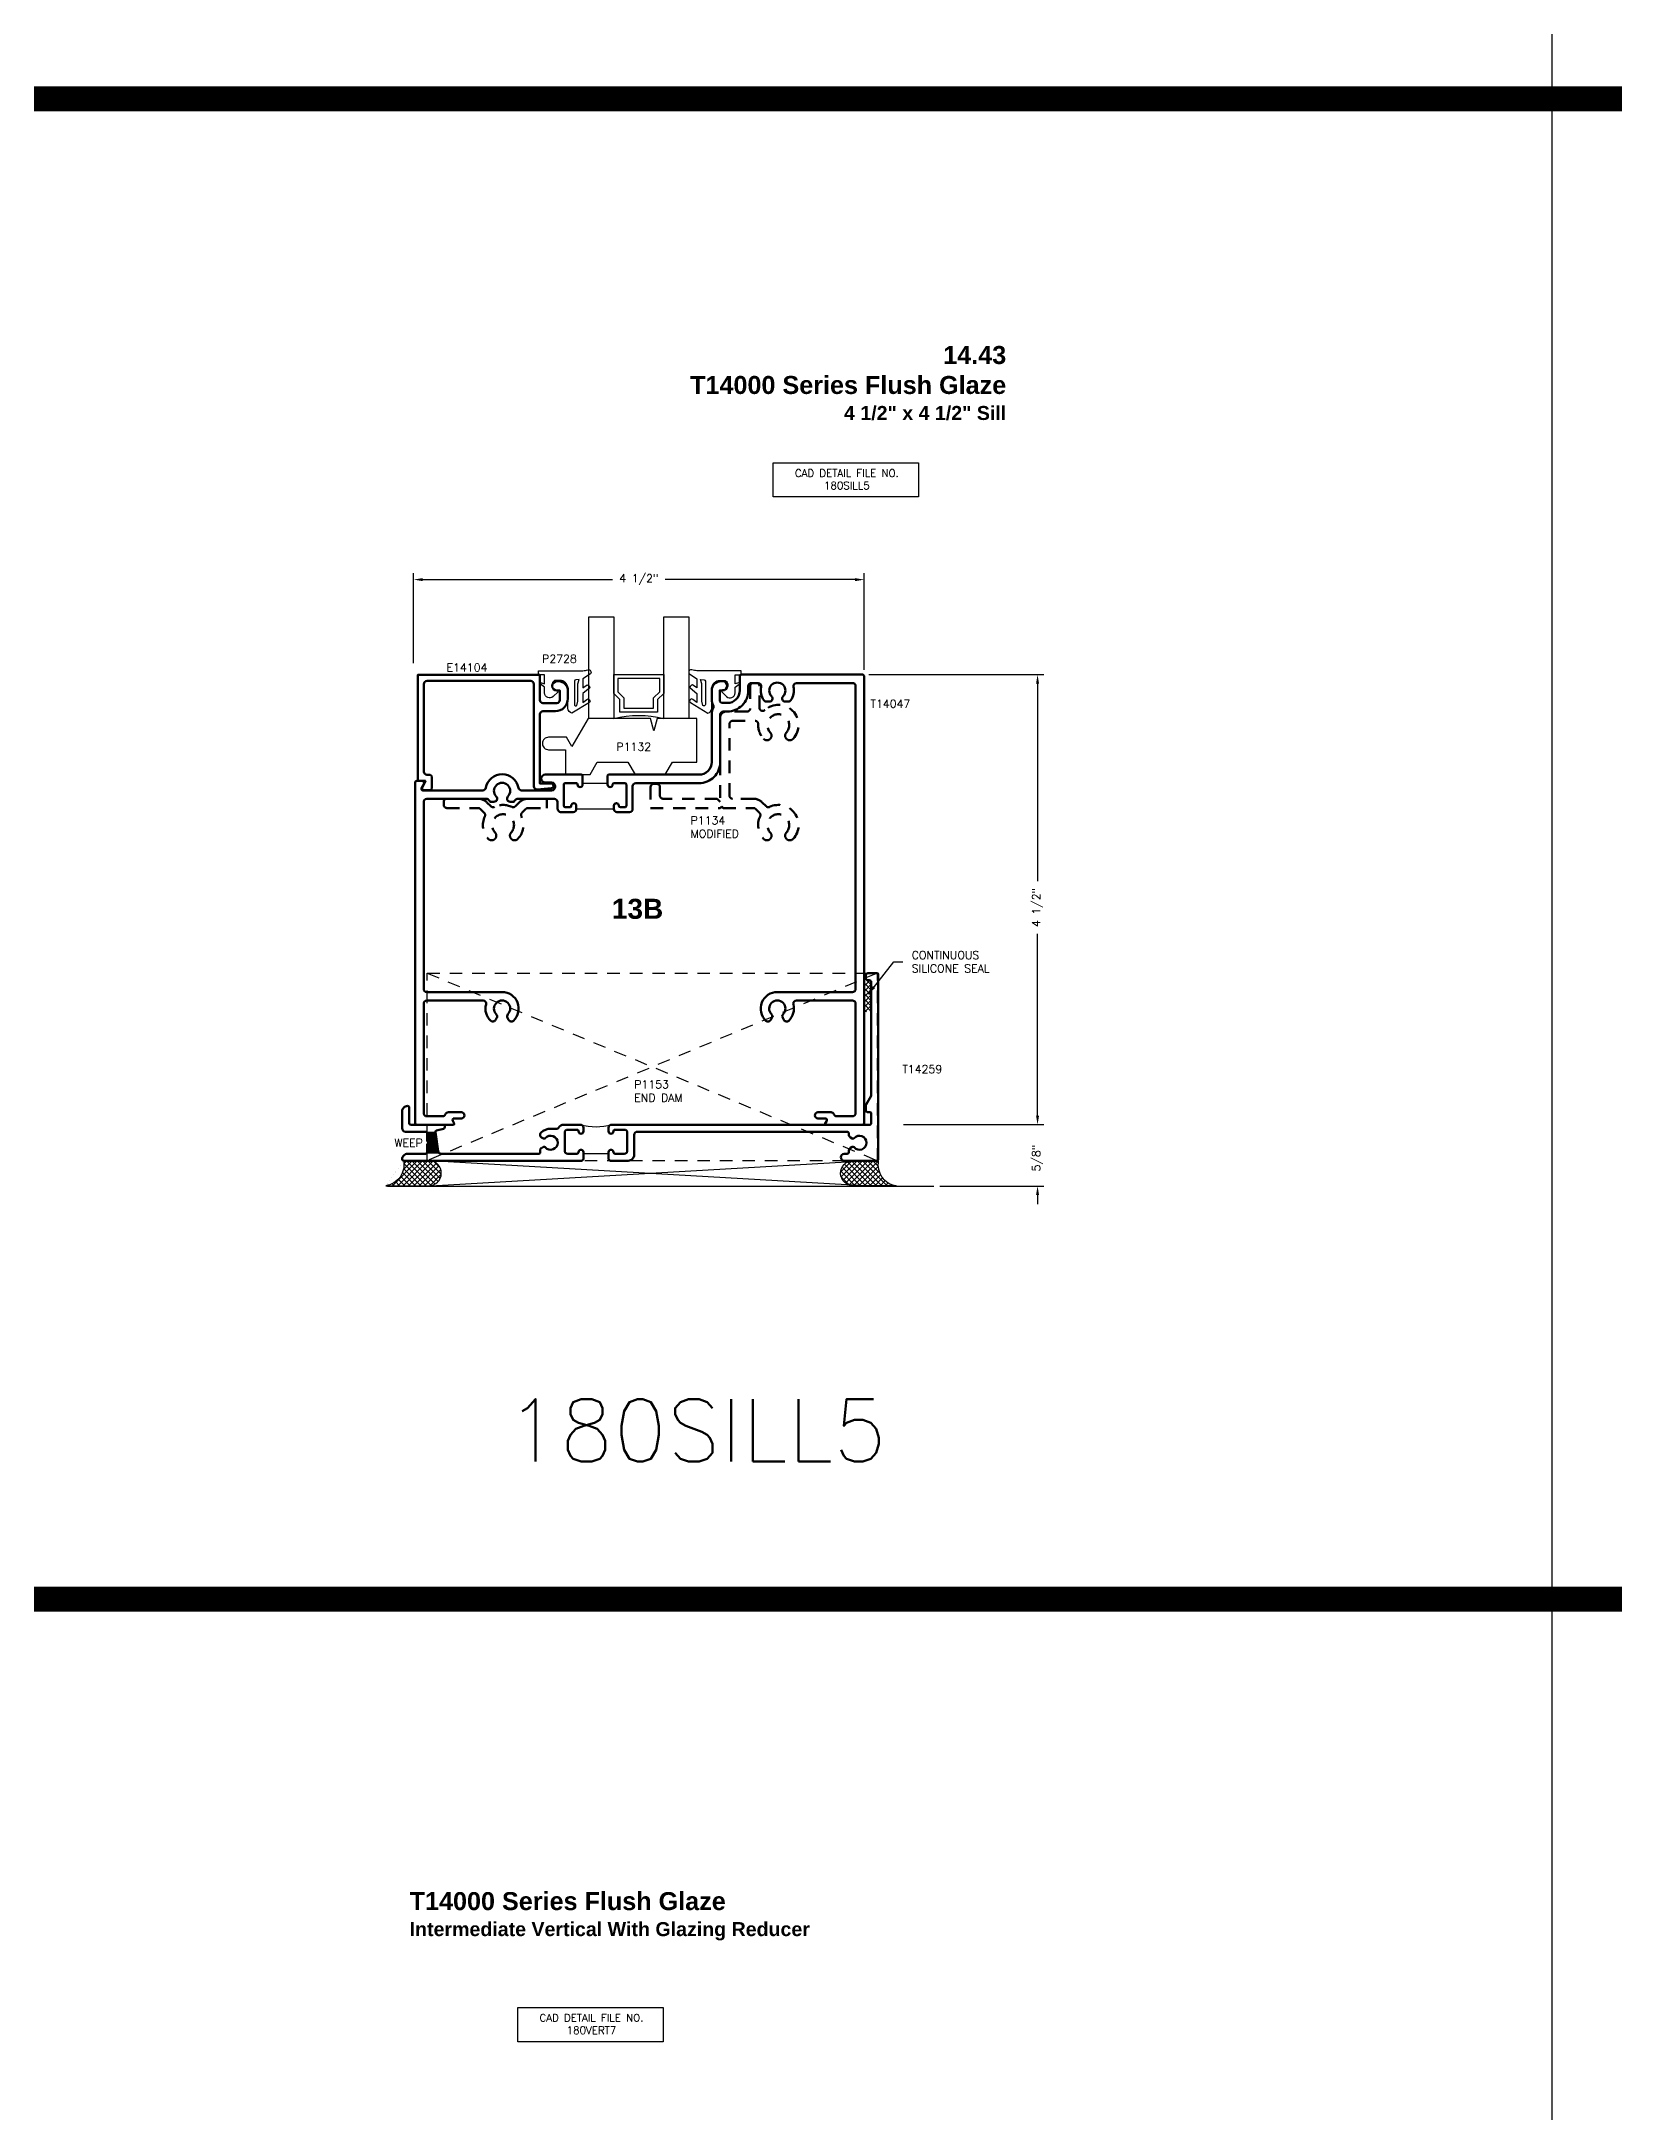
# Model space of a CAD drawing. Extents: x 0 to 139, y -15 to 75.
# Drawn here: x 15.97 to 31.69, y 9.75 to 30.45 of the extents above; entities that cross this region are included whole.
import ezdxf

# ---------------------------------------------------------------- set-up
doc = ezdxf.new("R2010")
doc.units = 0
doc.header["$MEASUREMENT"] = 0
doc.header["$PDMODE"] = 3
doc.linetypes.add('HIDDEN2', pattern=[0.1875, 0.125, -0.0625])
doc.layers.get('DEFPOINTS').update_dxf_attribs({"linetype": 'CONTINUOUS'})
for name, color, linetype in [('R-ANNO-DIMS', 3, 'CONTINUOUS'), ('R-ANNO-TEXT', 6, 'CONTINUOUS'), ('R-Det1', 4, 'CONTINUOUS'), ('R-Det2', 2, 'CONTINUOUS'), ('R-DET3', 5, 'CONTINUOUS'), ('R-OTLN', 1, 'CONTINUOUS'), ('R-PAT1', 5, 'CONTINUOUS'), ('TITLE', 7, 'CONTINUOUS')]:
    doc.layers.add(name, color=color, linetype=linetype)
doc.styles.get("Standard").update_dxf_attribs({"font": 'simplex'})
doc.dimstyles.new('1X', dxfattribs={"dimtxt": 0.08, "dimasz": 0.09, "dimexe": 0.0625, "dimexo": 0.0625, "dimgap": 0.062, "dimtad": 0, "dimdec": 5, "dimzin": 4, "dimdsep": 46, "dimlunit": 5, "dimtxsty": 'Standard', "dimcen": 0, "dimclrd": 256, "dimclre": 256, "dimclrt": 256, "dimadec": 0, "dimazin": 1, "dimtfac": 1, "dimtdec": 5, "dimtofl": 0, "dimtmove": 0, "dimatfit": 3, "dimfxl": 0, "dimfrac": 2, "dimtolj": 1, "dimtzin": 4, "dimarcsym": 0})

# ---------------------------------------------------------------- blocks, each defined once
blk = doc.blocks.new('*D125')
at = {"layer": 'DEFPOINTS', "color": 0}
for p in [(24.192, 25.071), (19.691, 24.173), (24.192, 24.106)]:
    blk.add_point(p, dxfattribs=at)
at = {"layer": 'R-ANNO-DIMS', "lineweight": -2}
for p, q in [((19.691, 24.236), (19.691, 25.134)), ((19.781, 25.071), (21.679, 25.071)), ((24.102, 25.071), (22.203, 25.071)), ((24.192, 24.169), (24.192, 25.134))]:
    blk.add_line(p, q, dxfattribs=at)
at = {"layer": 'R-ANNO-DIMS'}
for points in [[(19.781, 25.086), (19.781, 25.056), (19.691, 25.071)], [(24.102, 25.086), (24.102, 25.056), (24.192, 25.071)]]:
    blk.add_solid(points, dxfattribs=at)
at = {"layer": 'R-ANNO-DIMS', "insert": (21.941, 25.071), "char_height": 0.08, "attachment_point": 5}
blk.add_mtext('\\A1;4 1/2"', dxfattribs=at)
blk = doc.blocks.new('*D126')
at = {"layer": 'DEFPOINTS', "color": 0}
for p in [(24.177, 24.122), (25.925, 24.122), (24.521, 19.623)]:
    blk.add_point(p, dxfattribs=at)
at = {"layer": 'R-ANNO-DIMS', "lineweight": -2}
for p, q in [((24.239, 24.122), (25.988, 24.122)), ((25.925, 24.032), (25.925, 22.055)), ((25.925, 19.713), (25.925, 21.531)), ((24.584, 19.623), (25.988, 19.623))]:
    blk.add_line(p, q, dxfattribs=at)
at = {"layer": 'R-ANNO-DIMS'}
for points in [[(25.91, 24.032), (25.94, 24.032), (25.925, 24.122)], [(25.91, 19.713), (25.94, 19.713), (25.925, 19.623)]]:
    blk.add_solid(points, dxfattribs=at)
at = {"layer": 'R-ANNO-DIMS', "insert": (25.925, 21.793), "char_height": 0.08, "attachment_point": 5, "rotation": 90}
blk.add_mtext('\\A1;4 1/2"', dxfattribs=at)
blk = doc.blocks.new('*D127')
at = {"layer": 'DEFPOINTS', "color": 0}
for p in [(24.521, 19.623), (25.925, 19.623), (24.887, 19.008)]:
    blk.add_point(p, dxfattribs=at)
at = {"layer": 'R-ANNO-DIMS', "lineweight": -2}
for p, q in [((25.925, 19.713), (25.925, 19.803)), ((24.584, 19.623), (25.988, 19.623)), ((24.95, 19.008), (25.988, 19.008)), ((25.925, 18.918), (25.925, 18.828))]:
    blk.add_line(p, q, dxfattribs=at)
at = {"layer": 'R-ANNO-DIMS'}
for points in [[(25.91, 19.713), (25.94, 19.713), (25.925, 19.623)], [(25.91, 18.918), (25.94, 18.918), (25.925, 19.008)]]:
    blk.add_solid(points, dxfattribs=at)
at = {"layer": 'R-ANNO-DIMS', "insert": (25.925, 19.288), "char_height": 0.08, "attachment_point": 5, "rotation": 90}
blk.add_mtext('\\A1;5/8"', dxfattribs=at)
blk = doc.blocks.new('P2728 gasket')
at = {"layer": 'R-Det2'}
blk.add_lwpolyline([(86.461, 33.362), (86.567, 33.537, 0.301952), (86.52, 33.577), (86.32, 33.577, -0.414214), (86.24, 33.657), (86.24, 33.695, -0.388879), (86.276, 33.735), (86.292, 33.736, -0.440011), (86.336, 33.696), (86.336, 33.682, 0.668179), (86.353, 33.675), (86.401, 33.724, 0.668179), (86.366, 33.809), (86.307, 33.809), (86.279, 33.849, 0.836323), (86.264, 33.842), (86.273, 33.809), (86.189, 33.809, -0.414214), (86.183, 33.815), (86.183, 33.865, 0.414214), (86.177, 33.871), (86.149, 33.871, 0.414214), (86.143, 33.865), (86.143, 33.427, -0.083245), (86.135, 33.378), (86.135, 33.378)], format="xyb", dxfattribs=at)
for points in [[(86.174, 33.352), (86.223, 33.426), (86.314, 33.426), (86.283, 33.384)], [(86.313, 33.359), (86.371, 33.426), (86.462, 33.426), (86.431, 33.388)]]:
    blk.add_lwpolyline(points, dxfattribs=at)
at = {"layer": 'R-Det2', "lineweight": 25}
blk.add_lwpolyline([(86.235, 33.499, -0.372312), (86.249, 33.512), (86.48, 33.512, -0.668179), (86.49, 33.486), (86.448, 33.478), (86.274, 33.478), (86.23, 33.465)], format="xyb", close=True, dxfattribs=at)
at = {"layer": 'R-Det2', "ltscale": 0.1}
for centre, radius, start, end in [((86.157, 33.369), 0.0237, 157.7655, 314.5007), ((86.313, 33.388), 0.0297, 188.4603, 270), ((86.446, 33.375), 0.0199, 139.7022, 319.7022)]:
    blk.add_arc(centre, radius, start, end, dxfattribs=at)
blk = doc.blocks.new('P1153')
at = {"layer": 'R-DET3', "linetype": 'HIDDEN2'}
for p, q in [((150.972, 34.469), (155.472, 32.594)), ((155.47, 34.469), (150.972, 32.594)), ((150.972, 32.594), (150.972, 34.469)), ((150.972, 34.468), (155.467, 34.468)), ((155.47, 32.595), (155.47, 34.47)), ((150.972, 32.594), (155.472, 32.594))]:
    blk.add_line(p, q, dxfattribs=at)

msp = doc.modelspace()

# ---------------------------------------------------------------- hatches: boundary and pattern name
at = {"layer": 'R-PAT1'}
h = msp.add_hatch(dxfattribs=at)
h.set_pattern_fill('ANSI37', color=256, scale=0.3, style=0)
h.set_pattern_definition([(45, (17.975896, 16.859855), (-0.0265165, 0.0265165), []), (135, (17.975896, 16.859855), (-0.0265165, -0.0265165), [])])
h.paths.add_polyline_path([(24.2635733, 21.0664988), (24.2236185, 21.0664988, -0.0007515564), (24.2235733, 21.0664988), (24.1917081, 21.0664988), (24.1917081, 20.7499442), (24.2635733, 20.7499442)])
h = msp.add_hatch(color=256, dxfattribs=at)
edge = h.paths.add_edge_path()
edge.add_line((19.8260451, 19.4638595), (19.8260451, 19.5364988))
edge.add_arc((19.8110451, 19.5364988), 0.015, 0.00000007, 61.04497582)
edge.add_arc((19.8187911, 19.5504988), 0.001, 90, 241.04497576, ccw=False)
edge.add_line((19.8187911, 19.5514988), (19.9067252, 19.5514988))
edge.add_arc((19.9067252, 19.5504988), 0.001, -0.87114697, 89.99999943, ccw=False)
edge.add_arc((19.9227234, 19.5502556), 0.015, 179.1288536, 188.70564744)
edge.add_line((19.9078962, 19.5479852), (19.9370168, 19.3578067))
edge.add_arc((19.9676596, 19.3624988), 0.031, 188.70564744, 249.63586525)
edge.add_arc((19.9565241, 19.3324988), 0.001, -89.99999994, 69.63586531, ccw=False)
edge.add_line((19.9565241, 19.3314988), (19.8187911, 19.3314988))
edge.add_arc((19.8187911, 19.3324988), 0.001, 118.95502424, 270, ccw=False)
edge.add_arc((19.8110451, 19.3464988), 0.015, 298.95502418, 359.99999993)
edge.add_line((19.8260451, 19.3464988), (19.8260451, 19.4191382))
edge.add_arc((19.8410451, 19.4191382), 0.015, 131.8103149, 180, ccw=False)
edge.add_arc((19.8210451, 19.4414988), 0.015, 311.8103149, 408.1896851)
edge.add_arc((19.8410451, 19.4638595), 0.015, 180, 228.1896851, ccw=False)
h = msp.add_hatch(dxfattribs=at)
h.set_pattern_fill('ANSI37', color=256, scale=0.3, style=0)
h.set_pattern_definition([(315, (17.977506, 25.19901), (-0.0265165, -0.0265165), []), (225, (17.977506, 25.19901), (-0.0265165, 0.0265165), [])])
edge = h.paths.add_edge_path()
edge.add_line((19.4130241, 19.0116357), (19.8416675, 19.0116357))
edge.add_arc((19.8416675, 19.1374114), 0.1257757, 270.0000074, 447.46272372)
edge.add_line((19.8472355, 19.2630638), (19.5910451, 19.2614988))
edge.add_arc((19.3805472, 19.2231238), 0.2139673, -81.2696477, 10.33190092, ccw=False)
h = msp.add_hatch(dxfattribs=at)
h.set_pattern_fill('ANSI37', color=256, scale=0.3, style=0)
h.set_pattern_definition([(315, (18.235035, 25.19901), (-0.0265165, -0.0265165), []), (225, (18.235035, 25.19901), (-0.0265165, 0.0265165), [])])
edge = h.paths.add_edge_path()
edge.add_line((24.5115942, 19.0116357), (24.0829509, 19.0116357))
edge.add_arc((24.0829509, 19.1374114), 0.1257757, 92.53727628, 269.9999926, ccw=False)
edge.add_line((24.0773829, 19.2630638), (24.3335733, 19.2614988))
edge.add_arc((24.5440711, 19.2231238), 0.2139673, 169.66809908, 261.2696477)

# ---------------------------------------------------------------- linework, layer by layer
at = {"layer": 'R-ANNO-TEXT'}
for points in [[(23.2830521, 26.2391782), (24.734532, 26.2391782), (24.734532, 25.8971154), (23.2830521, 25.8971154)], [(20.7312086, 10.796998), (22.1826885, 10.796998), (22.1826885, 10.4549352), (20.7312086, 10.4549352)]]:
    msp.add_lwpolyline(points, close=True, dxfattribs=at)
at = {"layer": 'R-Det1', "color": 5}
msp.add_line((19.4314137, 19.0082482), (24.8874137, 19.0082482), dxfattribs=at)
at = {"layer": 'R-Det1', "lineweight": 50}
for points in [[(21.107384, 23.7564988, 0.4144), (21.232384, 23.8814988), (21.232384, 23.9614988, 0.4139789032), (21.139384, 24.0544988), (21.122884, 24.0544988, 1), (21.122884, 23.9614988), (21.152384, 23.9614988), (21.152384, 23.8674988, -0.4129032258), (21.121384, 23.8364988), (20.982384, 23.8364988, -0.4129032258), (20.951384, 23.8674988), (20.951384, 24.1204988), (19.734284, 24.1204988), (19.734284, 23.0584988), (19.809284, 23.0584988), (19.776684, 22.9880988, 0.5484584395), (19.791284, 22.9654988), (19.844284, 22.9654988, 0.4133333333), (19.874284, 22.9954988), (19.874284, 23.0584988), (19.874284, 23.0894988, 0.4129032258), (19.843284, 23.1204988), (19.824284, 23.1204988, -0.4133333333), (19.794284, 23.1504988), (19.794284, 24.0274988, -0.4129032258), (19.825284, 24.0584988), (20.860384, 24.0584988, -0.4129032258), (20.891384, 24.0274988), (20.891384, 23.0042988, 0.4379270187), (20.924884, 22.9733988), (21.065184, 22.9845988, 0.963981017), (21.063284, 23.0344988), (20.951384, 23.0344988), (20.951384, 23.7254988, -0.4129032258), (20.982384, 23.7564988), (21.107384, 23.7564988)], [(21.6380778, 19.3314988), (21.6380778, 19.2764988), (21.6530778, 19.2614988), (21.8340778, 19.2614988, 0.4142135624), (21.8960778, 19.3234988), (21.8960778, 19.5204988, -0.4142135624), (21.9270778, 19.5514988), (24.0214196, 19.5514988, -0.4791776784), (24.0409523, 19.5272005, 0.3269025534), (24.0557278, 19.4936912), (24.0737491, 19.4832866, 0.3624762266), (24.0926887, 19.4865746, -2.7339006994), (24.0925, 19.3962429, 0.3636585422), (24.0735199, 19.3995788), (24.0554632, 19.3891537, 0.3260540704), (24.0406673, 19.3557373, -0.4782352127), (24.0211216, 19.3314988), (23.9935733, 19.3314988, 1), (23.9935733, 19.2614988), (24.3185733, 19.2614988, 0.4142135624), (24.3335733, 19.2764988), (24.3335733, 21.1214988, 0.4142135624), (24.3185733, 21.1364988), (24.2285733, 21.1364988, 0.4142135624), (24.2085733, 21.1164988), (24.2085733, 21.0861504, 0.4142135624), (24.2285733, 21.0661504), (24.2435733, 21.0661504, -0.4142135624), (24.2635733, 21.0461504), (24.2635733, 19.9191206, -0.1316524976), (24.2608938, 19.9091206), (24.2112528, 19.8231399, 0.1316524976), (24.2085733, 19.8131399), (24.2085733, 19.7634988, 0.4142135624), (24.2235733, 19.7484988), (24.2485733, 19.7484988, -0.4142135624), (24.2635733, 19.7334988), (24.2635733, 19.6364988, -0.4142135624), (24.2485733, 19.6214988), (21.6690778, 19.6214988, 0.4142135624), (21.6380778, 19.5904988), (21.6380778, 19.5564988, 0.4142135624), (21.6630778, 19.5314988, 0.4142135624), (21.6880778, 19.5564988, -0.4142135624), (21.7030778, 19.5714988), (21.7950778, 19.5714988, -0.4142135624), (21.8260778, 19.5404988), (21.8260778, 19.3624988, -0.4142135624), (21.7950778, 19.3314988), (21.7030778, 19.3314988, -0.4142135624), (21.6880778, 19.3464988, 0.4142135624), (21.6630778, 19.3714988, 0.4142135624), (21.6380778, 19.3464988)], [(21.3880778, 19.3314988), (21.3880778, 19.3464988, 0.4142135624), (21.3630778, 19.3714988, 0.4142135624), (21.3380778, 19.3464988, -0.4142135624), (21.3230778, 19.3314988), (21.2310778, 19.3314988, -0.4142135624), (21.2000778, 19.3624988), (21.2000778, 19.5404988, -0.4142135624), (21.2310778, 19.5714988), (21.3230778, 19.5714988, -0.4142135624), (21.3380778, 19.5564988, 0.4142135624), (21.3630778, 19.5314988, 0.4142135624), (21.3880778, 19.5564988), (21.3880778, 19.5904988, 0.4142135624), (21.3570778, 19.6214988), (21.1920778, 19.6214988, 0.2643693156), (21.1388036, 19.5912141, -0.2643693156), (21.1216183, 19.5814448), (21.0600778, 19.5814448, 0.1915114353), (20.9639458, 19.5432221, 0.5020398469), (20.9697322, 19.4938389), (20.9877534, 19.4834343, 0.3624762266), (21.006693, 19.4867224, -2.7339006994), (21.0065043, 19.3963906, 0.3636585422), (20.9875242, 19.3997265), (20.9674343, 19.3881276), (20.969514, 19.3894286, 0.3670284037), (20.955842, 19.3517222, -0.5226700084), (20.9417808, 19.3314988), (19.9676596, 19.3314988, -0.3703793277), (19.9370168, 19.3578067), (19.9078962, 19.5479852, -0.3873357555), (19.9190912, 19.5648092), (19.9883501, 19.582094, 0.88462431), (19.9835072, 19.6214988), (19.6610451, 19.6214988, -0.4142135624), (19.6460451, 19.6364988), (19.6460451, 19.7944988, 0.4142135624), (19.6310451, 19.8094988, 0.4142135624), (19.5760451, 19.7544988), (19.5760451, 19.5864988, 0.4142135624), (19.6110451, 19.5514988), (19.8110451, 19.5514988, -0.4142135624), (19.8260451, 19.5364988), (19.8260451, 19.4638595, 0.2134217653), (19.8310451, 19.4526792, -0.4306146857), (19.8316517, 19.4308922), (19.8304385, 19.429679, 0.1989123674), (19.8260451, 19.4190724), (19.8260451, 19.3464988, -0.4142135624), (19.8110451, 19.3314988), (19.6310451, 19.3314988, 0.4142135624), (19.5760451, 19.2764988), (19.5760451, 19.2764988, 0.4142135624), (19.5910451, 19.2614988), (21.3730778, 19.2614988), (21.3880778, 19.2764988)]]:
    msp.add_lwpolyline(points, format="xyb", close=True, dxfattribs=at)
at = {"layer": 'R-Det2'}
msp.add_lwpolyline([(21.6901456, 23.6834998), (21.4401456, 23.6834998), (21.4401456, 24.6975836), (21.6901456, 24.6975836), (21.6901456, 24.1214998), (22.1901456, 24.1214998), (22.1901456, 24.6975836), (22.4401456, 24.6975836), (22.4401456, 23.6834998), (22.1901456, 23.6834998), (22.1901456, 24.1214998), (22.1901456, 23.9334998), (22.1281456, 23.8714998), (22.1281456, 23.7464998), (21.7521456, 23.7464998), (21.7521456, 23.8714998), (21.6901456, 23.9334998), (21.6901456, 24.1214998), (21.6901456, 23.6834998, -0.1233101835), (22.1901456, 23.6834998, 0.8755579354)], format="xyb", dxfattribs=at)
msp.add_lwpolyline([(21.7301456, 24.0814998), (21.7301456, 23.9500684), (21.7921456, 23.8880684), (21.7921456, 23.7864998), (22.0881456, 23.7864998), (22.0881456, 23.8880684), (22.1501456, 23.9500684), (22.1501456, 24.0814998), (21.7301456, 24.0814998)], dxfattribs=at)
at = {"layer": 'R-Det2', "color": 2}
msp.add_lwpolyline([(21.831804, 23.2464989), (21.9039728, 23.1214988), (22.2036671, 23.1214988), (22.2758359, 23.2464989), (22.5217777, 23.2464989), (22.5217777, 23.6834998), (22.1254665, 23.6834998), (22.0919728, 23.5584998), (22.0584792, 23.6834998), (21.4343405, 23.6834998), (21.271672, 23.4017498), (21.2175454, 23.4954998), (21.0400511, 23.4954998, 0.4142135624), (20.9780511, 23.4334998), (20.9780511, 23.4324998, 0.4142135624), (21.0400511, 23.3704998), (21.2092777, 23.3704998), (21.2092777, 23.1214988), (21.4539728, 23.1214988), (21.5261416, 23.2464989)], format="xyb", close=True, dxfattribs=at)
at = {"layer": 'R-DET3'}
for p, q in [((19.8622064, 19.0114988), (24.1915733, 19.2614988)), ((24.1915733, 19.0114988), (19.8622064, 19.2614988))]:
    msp.add_line(p, q, dxfattribs=at)
at = {"layer": 'R-DET3', "linetype": 'HIDDEN2', "lineweight": 50}
for points in [[(22.8468917, 23.6283465, -0.4142135624), (22.8778917, 23.6593465), (23.1021798, 23.6593465, -0.4289597164), (23.1331409, 23.6267946, 0.2010444958), (23.1861968, 23.4799523, 0.0616447566), (23.1949027, 23.4725576, 0.4311315419), (23.2606953, 23.4881772, 0.3278181232), (23.2546535, 23.5429022, -2.2780811719), (23.4151218, 23.5429022, 0.3278181232), (23.40908, 23.4881772, 0.5062303828), (23.4835785, 23.4799523, 0.956981471), (23.1987761, 23.765939, -0.6516590583), (23.1468877, 23.7888448), (23.1468877, 24.0056821, 0.4142135624), (23.1158877, 24.0366821), (23.0848877, 24.0366821, 0.4142135624), (23.0538877, 24.0056821), (23.0538877, 23.7833465, -0.4142135624), (23.0228877, 23.7523465), (22.8158917, 23.7523465, 0.4142135624), (22.7538917, 23.6903465), (22.7538917, 22.8506443), (22.7238528, 22.8806831), (22.1827777, 22.8806831, -0.4142135624), (22.1517777, 22.9116831), (22.1517777, 22.9976831, 0.4142135624), (22.1207777, 23.0286831), (22.0897777, 23.0286831, 0.4142135624), (22.0587777, 22.9976831), (22.0587777, 22.7876831), (22.7538633, 22.7876831), (22.7688633, 22.8026831), (22.7838633, 22.7876831), (23.0852851, 22.7876831, -0.1989123674), (23.1072054, 22.7786034), (23.1466322, 22.7391766, -0.3180460654), (23.1526752, 22.7038752, 0.3065542285), (23.1861968, 22.4799523, 0.5062303828), (23.2606953, 22.4881772, 0.3278181232), (23.2546535, 22.5429022, -2.2780811719), (23.4151218, 22.5429022, 0.3278181232), (23.40908, 22.4881772, 0.5062303828), (23.4835785, 22.4799523, 0.8256018173), (23.2476946, 22.7988945, -0.3180460654), (23.2123932, 22.8049375), (23.1729663, 22.8443643, 0.1989123674), (23.0852851, 22.8806831), (22.8778917, 22.8806831, -0.4142135624), (22.8468917, 22.9116831)], [(19.9918877, 22.8496931), (19.9918877, 22.8186931, 0.4142135624), (20.0228877, 22.7876931), (20.3352751, 22.7876931, -0.1989123674), (20.3571954, 22.7786134), (20.3966322, 22.7391766, -0.3180460654), (20.4026752, 22.7038752, 0.3065542285), (20.4361968, 22.4799523, 0.5062303828), (20.5106953, 22.4881772, 0.3278181232), (20.5046535, 22.5429022, -2.2780811719), (20.6651218, 22.5429022, 0.3278181232), (20.65908, 22.4881772, 0.5062303828), (20.7335785, 22.4799523, 0.3065542285), (20.7671001, 22.7038752, -0.3180460654), (20.7731431, 22.7391766), (20.8125699, 22.7786034, -0.1989123674), (20.8344902, 22.7876831), (21.0232777, 22.7876831), (21.0232777, 22.8806831), (20.8349044, 22.8806831, 0.1989123674), (20.7465161, 22.8440714), (20.7073821, 22.8049375, -0.3180460654), (20.6720807, 22.7988945, 0.2269397181), (20.4976946, 22.7988945, -0.3180460654), (20.4623932, 22.8049375), (20.4232492, 22.8440814, 0.1989123674), (20.3348609, 22.8806931), (20.0228877, 22.8806931, 0.4142135624)]]:
    msp.add_lwpolyline(points, format="xyb", close=True, dxfattribs=at)
at = {"layer": 'R-OTLN', "lineweight": 50}
msp.add_lwpolyline([(23.2445135, 23.8516821, 0.6627717165), (23.2667599, 23.9042714, -2.3639656694), (23.3830147, 23.9042707, 0.6627855201), (23.4052616, 23.8516811), (23.4350745, 23.8516819, 0.2433300065), (23.4603757, 23.8647707, 0.2148331452), (23.4864988, 23.9986009, -0.4834428146), (23.5166792, 24.0366821), (24.0757081, 24.0366821, -0.4142135624), (24.1067081, 24.0056821), (24.1067081, 20.9794988, -0.4142135624), (24.0757081, 20.9484988), (23.3247089, 20.9484988, 0.6792926736), (23.2108869, 20.6616171, 0.4837689598), (23.2589803, 20.6686911), (23.2708197, 20.6891975, 0.3342992543), (23.2662954, 20.7262081, -2.3523684417), (23.3830209, 20.7262081, 0.3342992543), (23.3784966, 20.6891975), (23.3903223, 20.6687147, 0.483156024), (23.4383708, 20.6615986, 0.275533665), (23.4852311, 20.8245958, -0.491897661), (23.5152068, 20.8634988), (24.0757081, 20.8634988, -0.4142135624), (24.1067081, 20.8324988), (24.1067081, 19.7374988, -0.4142135624), (24.0757081, 19.7064988), (23.9196434, 19.7064988, -0.3106609705), (23.8906962, 19.7264056, 0.3086329541), (23.8617081, 19.7464988), (23.7307081, 19.7464988, 0.4161327233), (23.6997081, 19.7154988, 0.4193548387), (23.7307081, 19.6844988), (23.8050535, 19.6844988, -0.5770602118), (23.8180504, 19.6620102), (23.8024828, 19.6349921, 0.5770602118), (23.810281, 19.6214988), (24.1767081, 19.6214988, 0.4142135624), (24.1917081, 19.6364988), (24.1917081, 24.1064988, 0.4177964721), (24.1767093, 24.1216821), (22.9648937, 24.1216821, 0.4142135624), (22.9498937, 24.1066821), (22.9498937, 23.9626821, -0.4142135624), (22.8248937, 23.8376821), (22.7798927, 23.8376821, -0.4142135624), (22.7488927, 23.8686821), (22.7488927, 23.9626811), (22.7783937, 23.9626811, 1), (22.7783937, 24.0556811), (22.7618937, 24.0556821, 0.4177891482), (22.6688927, 23.9628005), (22.6688917, 23.8684015), (22.6688947, 23.8698826), (22.6688927, 23.8686821), (22.6688917, 23.8686821, 0.1316524976), (22.683093, 23.8156821, -0.2679491924), (22.683093, 23.7846821, 0.1316524976), (22.6688917, 23.7316821), (22.6688917, 23.2464988, -0.4142135624), (22.5438917, 23.1214988), (21.6390081, 23.1214988), (21.6290081, 23.1114988), (21.6290081, 23.0214988, 0.4120056355), (21.6540081, 22.9964988, 0.416), (21.6790081, 23.0214988, -0.4133333333), (21.6940081, 23.0364988), (21.8020081, 23.0364988, -0.4200158681), (21.8170081, 23.0214988), (21.8170081, 22.8114988, -0.4200158681), (21.8020081, 22.7964988), (21.7565081, 22.7964988, -0.4133333333), (21.7415081, 22.8114988, 0.4120056355), (21.7165081, 22.8364988, 0.408), (21.6915081, 22.8114988), (21.6915081, 22.7774988, 0.4161327233), (21.7225081, 22.7464988), (21.8480081, 22.7464988, 0.4193548387), (21.8790081, 22.7774988), (21.8790081, 23.0054988, -0.4129032258), (21.9100081, 23.0364988), (22.5438917, 23.0364988, 0.4142135624), (22.7538917, 23.2464988), (22.7538917, 23.7216821, -0.4142135624), (22.7848917, 23.7526821), (22.8248937, 23.7526821, 0.4142135624), (23.0348937, 23.9626821), (23.0348937, 24.0056821, -0.4142135624), (23.0658937, 24.0366821), (23.1330961, 24.0366821, -0.4834428146), (23.1632765, 23.9986009, 0.2148325553), (23.1893994, 23.864771, 0.2433374164), (23.2147015, 23.8516821)], format="xyb", close=True, dxfattribs=at)
msp.add_lwpolyline([(21.3790081, 23.0213469), (21.3790081, 23.1114988), (21.3690081, 23.1214988), (21.0060081, 23.1214988, 0.41), (20.9660081, 23.0814988, 0.4125022032), (21.0060081, 23.0414988), (21.0700081, 23.0414988, -0.4138916154), (21.1060081, 23.0054988), (21.1060081, 23.0004988, -0.4166666667), (21.0700081, 22.9644988), (20.7682319, 22.9644988, -0.3606485696), (20.7377682, 22.9897576, 0.8291413973), (20.4115481, 22.9897576, -0.3606485696), (20.3810844, 22.9644988), (19.7829081, 22.9644988, -0.5775639246), (19.7699081, 22.9869988), (19.7997081, 23.0384988), (19.7797081, 23.0584988), (19.7217081, 23.0584988, 0.4142135624), (19.7067081, 23.0434988), (19.7067081, 19.6364988, 0.4142135624), (19.7217081, 19.6214988), (20.0891139, 19.6214988, 0.5774571315), (20.0969067, 19.6350013), (20.0813106, 19.6619947, -0.5774571315), (20.0942985, 19.6844988), (20.1687081, 19.6844988, 0.4161327233), (20.1997081, 19.7154988, 0.4129032258), (20.1687081, 19.7464988), (20.0377081, 19.7464988, 0.3095209089), (20.0086201, 19.7264057, -0.310662632), (19.9796729, 19.7064988), (19.8227081, 19.7064988, -0.4142135624), (19.7917081, 19.7374988), (19.7917081, 20.8324988, -0.4142135624), (19.8227081, 20.8634988), (20.3841122, 20.8634988, -0.4912880058), (20.4141034, 20.8246547, 0.2740939518), (20.4608456, 20.6616303, 0.4842019389), (20.5089707, 20.6686744), (20.5208197, 20.6891975, 0.3342992543), (20.5162954, 20.7262081, -2.3523684417), (20.6330209, 20.7262081, 0.3342992543), (20.6284966, 20.6891975), (20.640336, 20.6686911, 0.4837689613), (20.6884294, 20.6616171, 0.679300043), (20.5746041, 20.9484988), (19.8227081, 20.9484988, -0.4142135624), (19.7917081, 20.9794988), (19.7917081, 22.8484988, -0.4142135624), (19.8227081, 22.8794988), (20.4176831, 22.8794988, -0.2441970582), (20.4430431, 22.8663277, 0.0329002581), (20.4562081, 22.8499988), (20.4937081, 22.8499988, 0.6594405986), (20.5163081, 22.9028988, -2.3476027397), (20.6331081, 22.9028988, 0.6626339668), (20.6557081, 22.8499988), (20.6931081, 22.8499988, 0.0352609401), (20.7063738, 22.8663134, -0.2443464095), (20.7317438, 22.8794988), (21.0980081, 22.8794988, -0.4142135624), (21.1290081, 22.8484988), (21.1290081, 22.7824988, 0.3840102182), (21.1600081, 22.7464988), (21.2855081, 22.7464988, 0.4193548387), (21.3165081, 22.7774988), (21.3165081, 22.8114988, 0.4120056355), (21.2915081, 22.8364988, 0.408), (21.2665081, 22.8114988, -0.4200158681), (21.2515081, 22.7964988), (21.2060081, 22.7964988, -0.4133333333), (21.1910081, 22.8114988), (21.1910081, 23.0214988, -0.4133333333), (21.2060081, 23.0364988), (21.3140081, 23.0364988, -0.4200158681), (21.3290081, 23.0214988, 0.4120056355), (21.3540081, 22.9964988, 0.416), (21.3790081, 23.0214988)], format="xyb", dxfattribs=at)
at = {"layer": 'R-PAT1'}
msp.add_lwpolyline([(21.3140081, 23.0364988, -0.4200158681), (21.3290081, 23.0214988, 0.4120056355), (21.3540081, 22.9964988, 0.416), (21.3790081, 23.0214988), (21.3790081, 23.0364988), (21.6290081, 23.0364988), (21.6290081, 23.0214988, 0.4120056355), (21.6540081, 22.9964988, 0.416), (21.6790081, 23.0214988, -0.4133333333), (21.6940081, 23.0364988), (21.8020081, 23.0364988, -0.4200158681), (21.8170081, 23.0214988), (21.8170081, 22.8114988, -0.4200158681), (21.8020081, 22.7964988), (21.7565081, 22.7964988, -0.4133333333), (21.7415081, 22.8114988, 0.4120056355), (21.7165081, 22.8364988, 0.408), (21.6915081, 22.8114988), (21.6915081, 22.7774988), (21.3165081, 22.7774988), (21.3165081, 22.8114988, 0.4120056355), (21.2915081, 22.8364988, 0.408), (21.2665081, 22.8114988, -0.4200158681), (21.2515081, 22.7964988), (21.2060081, 22.7964988, -0.4133333333), (21.1910081, 22.8114988), (21.1910081, 23.0214988, -0.4133333333), (21.2060081, 23.0364988)], format="xyb", close=True, dxfattribs=at)
for points in [[(21.6690778, 19.6214988), (21.6690778, 19.6214988, 0.4142135624), (21.6380778, 19.5904988), (21.6380778, 19.5564988, 1), (21.6880778, 19.5564988, -0.4142135624), (21.7030778, 19.5714988), (21.8110778, 19.5714988, -0.4142135624), (21.8260778, 19.5564988), (21.8260778, 19.3464988, -0.4142135624), (21.8110778, 19.3314988), (21.7030778, 19.3314988, -0.4142135624), (21.6880778, 19.3464988, 1), (21.6380778, 19.3464988), (21.6380778, 19.3314988), (21.3880778, 19.3314988), (21.3880778, 19.3464988, 1), (21.3380778, 19.3464988, -0.4142135624), (21.3230778, 19.3314988), (21.2150778, 19.3314988, -0.4142135624), (21.2000778, 19.3464988), (21.2000778, 19.5564988, -0.4142135624), (21.2150778, 19.5714988), (21.3230778, 19.5714988, -0.4142135624), (21.3380778, 19.5564988, 1), (21.3880778, 19.5564988), (21.3880778, 19.5904988, 0.4142135624), (21.3570778, 19.6214988), (21.3570778, 19.6214988), (21.3570778, 19.6214988, 0.1298789824), (21.6690774, 19.6214988)], [(19.4130241, 19.0116357), (19.8416675, 19.0116357, 0.9780995873), (19.8472355, 19.2630638), (19.5910451, 19.2614988, -0.4224245011), (19.4130241, 19.0116357, -1.1845073301)], [(24.5115942, 19.0116357), (24.0829509, 19.0116357, -0.9780995873), (24.0773829, 19.2630638), (24.3335733, 19.2614988, 0.4224245011), (24.5115942, 19.0116357, 1.1845073301)]]:
    msp.add_lwpolyline(points, format="xyb", dxfattribs=at)
at = {"layer": 'TITLE'}
msp.add_line((31.062889, 74.8789502), (31.062889, -0.1210498), dxfattribs=at)
at = {"layer": 'TITLE', "const_width": 0.25}
for points in [[(0.25, 29.8789502), (138.9080005, 29.8789502)], [(0.25, 14.8789502), (138.9080005, 14.8789502)]]:
    msp.add_lwpolyline(points, dxfattribs=at)

# ---------------------------------------------------------------- block references
at = {"layer": 'R-Det2', "xscale": -1, "rotation": 90}
msp.add_blockref('P2728 gasket', (54.8090495, 110.3038519), dxfattribs=at)
at = {"layer": 'R-Det2', "rotation": 270}
msp.add_blockref('P2728 gasket', (-10.9062816, 110.3038519), dxfattribs=at)
at = {"layer": 'R-OTLN'}
msp.add_blockref('P1153', (-131.1458302, -13.331514), dxfattribs=at)

# ---------------------------------------------------------------- texts
at = {"layer": 'R-ANNO-TEXT'}
for s, insert, char_height, width, attachment_point in [('CAD DETAIL FILE NO.\\P180SILL5', (24.0197343, 26.1735955), 0.075, 1.875, 2), ('{\\fArial|b1|i0|c0|p34;13B}', (22.1845775, 21.8803871, 6.2106922), 0.2, 7.44, 3), ('CAD DETAIL FILE NO.\\P180VERT7', (21.4678909, 10.7314153), 0.075, 1.875, 2)]:
    msp.add_mtext(s, dxfattribs=dict(at, insert=insert, char_height=char_height, width=width, attachment_point=attachment_point))
at = {"layer": 'R-ANNO-TEXT', "char_height": 0.08}
for s, insert, attachment_point in [('E14104', (20.4280222, 24.1923635), 6), ('\\A1;P2728', (21.3213506, 24.2801381), 6), ('\\A1;T14047', (24.6534265, 23.8309271), 6), ('P1132', (22.063468, 23.4003528), 6), ('P1134\\PMODIFIED', (22.4580869, 22.5976358), 4), ('\\A1;CONTINUOUS \\PSILICONE SEAL', (24.6674855, 21.2505023), 4), ('T14259', (24.9718702, 20.1770761), 6), ('\\A1;P1153\\PEND DAM', (21.8952544, 19.9583478), 4), ('\\A1;WEEP', (19.782674, 19.4403443), 6)]:
    msp.add_mtext(s, dxfattribs=dict(at, insert=insert, attachment_point=attachment_point))
at = {"layer": 'TITLE'}
msp.add_text('180SILL5', height=0.625, dxfattribs=at).set_placement((20.6151572, 16.2533469))
at = {"layer": 'TITLE', "char_height": 0.18, "width": 7.44}
for s, insert, attachment_point in [('{\\fArial|b1|i0|c0|p34;14.43\\PT14000 Series Flush Glaze\\P\\H0.7778x;4 1/2" x 4 1/2" Sill}', (25.6117636, 27.4069921, 6.2106922), 3), ('{\\fArial|b1|i0|c0|p34;\\PT14000 Series Flush Glaze\\P\\H0.7778x;Intermediate Vertical With Glazing Reducer}', (19.6511331, 12.2502617, 6.2106922), 1)]:
    msp.add_mtext(s, dxfattribs=dict(at, insert=insert, attachment_point=attachment_point))

# ---------------------------------------------------------------- dimensions: what is measured, and where the dimension line sits
at = {"layer": 'R-ANNO-DIMS'}
dim = msp.add_linear_dim(base=(24.1917081, 25.0710861), p1=(19.6912494, 24.1730548), p2=(24.1917081, 24.1064988), dimstyle='1X', override={"dimpost": '"'}, dxfattribs=at)
dim.commit()
dim.dimension.update_dxf_attribs({"geometry": '*D125', "text_midpoint": (21.9414788, 25.0710861), "dimtype": 160})
for base, p1, p2, picture, middle in [((25.9250123, 24.1216821), (24.5210491, 19.6228622), (24.1767093, 24.1216821), '*D126', (25.9250123, 21.7934009)), ((25.9250123, 19.6228622), (24.8874137, 19.0082482), (24.5210491, 19.6228622), '*D127', (25.9250123, 19.2883498))]:
    dim = msp.add_linear_dim(base=base, p1=p1, p2=p2, angle=90, dimstyle='1X', override={"dimpost": '"'}, dxfattribs=at)
    dim.commit()
    dim.dimension.update_dxf_attribs({"geometry": picture, "text_midpoint": middle, "dimtype": 160})

# ---------------------------------------------------------------- leaders
at = {"layer": 'R-ANNO-TEXT'}
msp.add_leader([(24.2348038, 20.9265407), (24.4874855, 21.2505023), (24.5774855, 21.2505023)], dimstyle='1X', dxfattribs=at)

doc.saveas('drawing.dxf')
